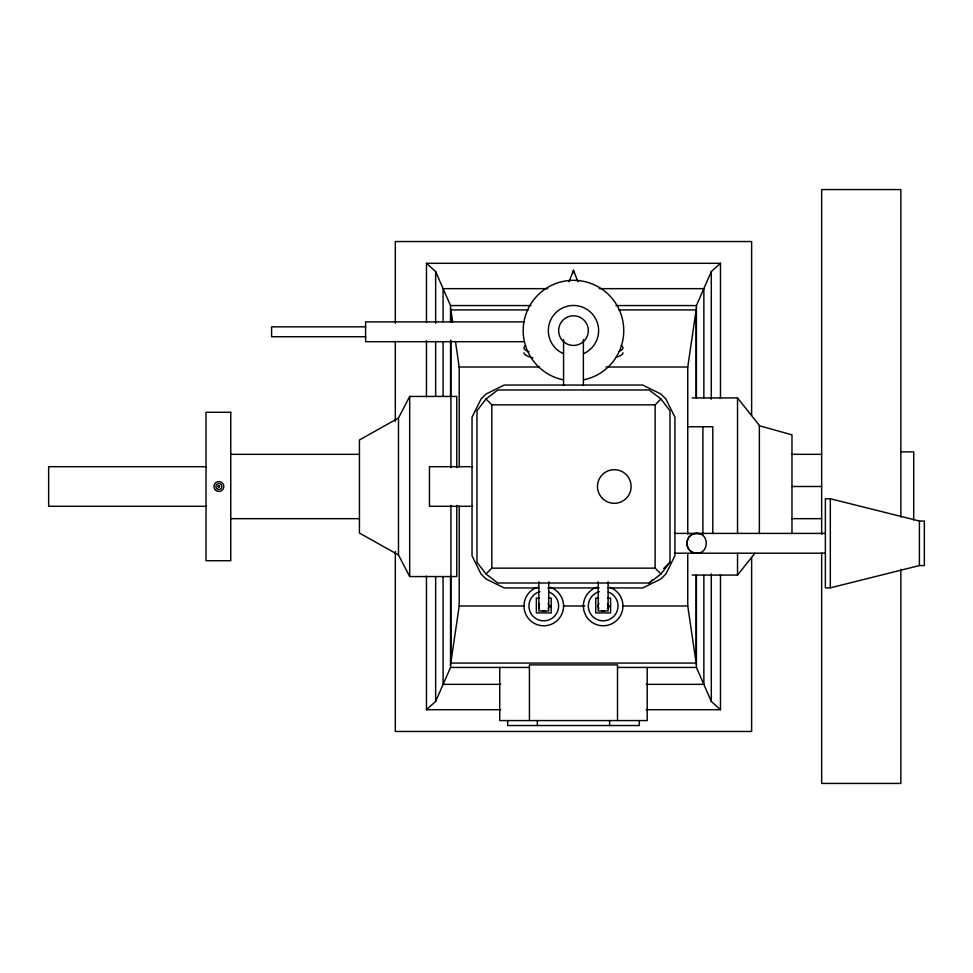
<?xml version="1.0" encoding="UTF-8"?>
<svg xmlns="http://www.w3.org/2000/svg" width="973" height="973" viewBox="0 0 973 973"><rect width="100%" height="100%" fill="white"/><g stroke="black" fill="none" stroke-linecap="round" stroke-linejoin="round"><path stroke-width="1.46" d="M459.195 506.167L459.195 605.984L450.535 664.875M687.753 534.141L687.753 367.016L696.413 308.125M569.023 281.781L573.474 270.287L577.926 281.781M426.466 576.077L426.466 709.694L435.649 701.436L450.535 667.429L450.535 576.588M720.482 398.431L720.482 263.306L711.299 271.564L696.413 305.571L696.413 397.921M456.775 505.425L456.775 576.563L409.694 576.563L398.48 554.951L398.48 418.049L409.694 396.437L456.775 396.437L456.775 467.575M485.989 399.015L476.965 410.764L476.965 562.236L485.989 573.985L497.738 583.009L649.21 583.009L660.959 573.985L669.971 562.236L669.971 410.764L660.959 399.015L649.21 389.991L497.738 389.991L485.989 399.015L491.815 404.841L491.815 568.159L485.989 573.985M692.204 575.079L737.534 575.079L754.805 553.345M660.959 573.985L655.133 568.159L655.133 404.841L660.959 399.015M649.21 583.009L652.324 579.884M663.744 568.463L669.971 562.236M398.48 418.049L359.438 439.954L359.438 533.046L398.48 554.951M550.256 606.422L550.986 606.118L550.207 605.972M550.146 606.544L550.864 606.24L550.098 606.094M550.256 606.775L550.986 606.471L550.207 606.337M609.645 606.422L610.363 606.118L609.597 605.972M609.645 606.775L610.363 606.471L609.597 606.337M830.322 587.838L919.4 565.568L924.35 565.568L924.35 521.029L919.4 521.029L830.322 498.76L825.372 498.76L825.372 587.838L830.322 587.838L830.322 498.76M696.704 553.199C709.414 553.673 709.414 532.924 696.704 533.399C683.983 532.924 683.983 553.673 696.704 553.199A9.9 9.9 0 0 1 686.889 542.01A9.9 9.9 0 0 1 699.259 533.739M426.466 322.525L426.466 263.306L720.482 263.306M547.702 288.653L443.092 288.653L435.649 271.564L426.466 263.306M599.246 288.653L703.856 288.653L703.856 397.811M443.092 322.002L443.092 288.653L450.535 305.571L530.978 305.571M615.97 305.571L696.413 305.571M528.108 309.925L450.913 309.925L450.535 308.125M618.937 309.925L696.145 309.925L696.145 397.835M524.52 321.893L365.617 321.893L365.617 341.693L524.52 341.693M365.617 326.843L271.589 326.843L271.589 336.743L365.617 336.743M455.473 341.523L459.195 367.016L539.419 367.016M606.021 367.016L687.753 367.016M692.204 397.921L737.534 397.921L759.354 425.371M491.815 404.841L655.133 404.841M687.753 426.758L712.795 426.758L712.795 533.642M900.852 451.861L913.72 451.861L913.72 519.959M230.771 454.33L359.438 454.33M791.973 454.33L821.662 454.33M206.483 466.699L48.65 466.699L48.65 506.301L206.483 506.301M472.513 466.699L429.458 466.699L429.458 506.301L472.513 506.301M791.973 486.5L821.662 486.5M230.771 518.67L359.438 518.67M791.973 518.67L821.662 518.67M674.435 533.399L825.372 533.399M674.435 553.199L825.372 553.199M491.815 568.159L655.133 568.159M538.835 587.947L504.196 587.947L485.989 578.935L481.039 573.985L472.027 555.778L472.027 417.222L481.039 399.015L485.989 394.065L504.196 385.053L642.752 385.053L660.959 394.065L665.909 399.015L674.921 417.222L674.921 555.778L665.909 573.985L660.959 578.935L642.752 587.947L608.113 587.947M547.872 587.947L599.076 587.947M539.322 598.067L536.354 598.067L536.354 612.917L551.205 612.917L551.205 598.067L548.237 598.067M598.711 598.067L595.744 598.067L595.744 612.917L610.594 612.917L610.594 598.067L607.626 598.067M459.195 605.984L524.277 605.984M563.574 605.984L584.822 605.984M622.659 605.984L687.753 605.984L696.413 664.875M450.535 667.429L529.434 667.429M617.514 667.429L696.413 667.429L711.299 701.436L720.482 709.694L720.482 574.569M500.706 684.347L443.092 684.347L443.092 576.709M646.242 684.347L703.856 684.347L703.856 575.189M426.466 709.694L500.73 709.694M646.218 709.694L720.482 709.694M452.652 321.954L450.913 309.925L450.913 322.063M919.4 521.029L919.4 565.568M900.852 517.101L900.852 189.565L821.662 189.565L821.662 534.299M900.852 569.314L900.852 783.435L821.662 783.435L821.662 552.798M791.973 533.812L791.973 434.846L759.354 425.736L759.354 533.605M751.63 415.422L751.63 241.535L395.318 241.535L395.318 323.182M751.63 557.578L751.63 731.465L395.318 731.465L395.318 551.521M737.534 397.921L737.534 533.618M737.534 553.357L737.534 575.079M711.299 271.564L711.299 399.161M711.299 573.839L711.299 701.436M702.895 426.758L702.895 534.299M696.413 575.079L696.413 667.429M696.145 575.165L696.145 663.075L450.913 663.075L450.913 505.425M687.753 553.71L687.753 605.984M647.215 667.429L647.215 720.579L499.733 720.579L499.733 667.429M639.297 720.579L639.297 725.53L507.651 725.53L507.651 720.579M617.514 720.579L617.514 664.875L529.434 664.875L529.434 720.579M609.597 720.579L609.597 725.53M608.113 581.781L608.113 610.935L598.213 610.935L598.213 581.781M583.374 339.516L583.374 385.539M573.474 270.287L573.474 272.805M563.574 339.516L563.574 385.539M548.723 581.781L548.723 610.935L538.835 610.935L538.835 581.781M537.351 720.579L537.351 725.53M459.195 367.016L459.195 466.833M450.913 340.282L450.913 467.575M450.535 305.571L450.535 322.221M450.535 340.392L450.535 396.412M443.092 341.718L443.092 396.291M435.649 271.564L435.649 323.206M435.649 341.438L435.649 396.12M435.649 576.88L435.649 701.436M426.466 340.745L426.466 396.923M409.694 396.437L409.694 576.563M395.318 341.328L395.318 421.479M622.963 352.737A49.489 9 0 0 1 616.335 357.237M532.924 357.894A49.489 9 0 0 1 523.985 352.737M621.273 345.549A49.489 9 0 0 1 619.193 351.314M529.093 351.861A49.489 9 0 0 1 525.675 345.549M609.524 587.242A19.801 19.801 0 0 1 619.132 617.697A19.801 19.801 0 0 1 587.206 617.697A19.801 19.801 0 0 1 596.814 587.242M550.134 587.242A19.801 19.801 0 0 1 559.743 617.697A19.801 19.801 0 0 1 527.816 617.697A19.801 19.801 0 0 1 537.424 587.242M548.857 592.034A14.85 14.85 0 0 1 555.425 615.191A14.85 14.85 0 0 1 531.38 614.145A14.85 14.85 0 0 1 539.942 591.645M608.247 592.034A14.85 14.85 0 0 1 614.814 615.191A14.85 14.85 0 0 1 590.769 614.145A14.85 14.85 0 0 1 599.319 591.645M548.067 603.515A4.95 4.95 0 0 1 548.067 608.466M545.062 610.764A4.95 4.95 0 0 1 542.496 610.764M539.492 608.466A4.95 4.95 0 0 1 539.492 603.515M607.456 603.515A4.95 4.95 0 0 1 607.456 608.466M604.452 610.764A4.95 4.95 0 0 1 601.886 610.764M598.881 608.466A4.95 4.95 0 0 1 598.881 603.515M563.245 353.576A25.14 25.14 0 0 1 553.661 315.13A25.14 25.14 0 0 1 593.287 315.13A25.14 25.14 0 0 1 583.703 353.576M563.294 379.847A50.28 50.28 0 0 1 531.732 302.567A50.28 50.28 0 0 1 615.216 302.567A50.28 50.28 0 0 1 583.654 379.847M217.94 486.245C219.144 490.027 220.871 483.581 217.94 486.245M230.771 412.272L206.021 412.272L206.021 560.728L230.771 560.728L230.771 412.272M215.398 490.003A4.95 4.95 0 0 0 223.668 487.777A4.95 4.95 0 0 0 217.611 481.72A4.95 4.95 0 0 0 215.398 490.003M217.405 489.066A2.968 2.968 0 0 0 221.856 486.5A2.968 2.968 0 0 0 217.405 483.934A2.968 2.968 0 0 0 217.405 489.066M566.055 343.469A14.85 14.85 0 0 0 588.324 330.613A14.85 14.85 0 0 0 566.055 317.757A14.85 14.85 0 0 0 566.055 343.469M602.409 498.395A16.821 16.821 0 0 0 630.553 490.854A16.821 16.821 0 0 0 609.949 470.251A16.821 16.821 0 0 0 602.409 498.395"/></g></svg>
